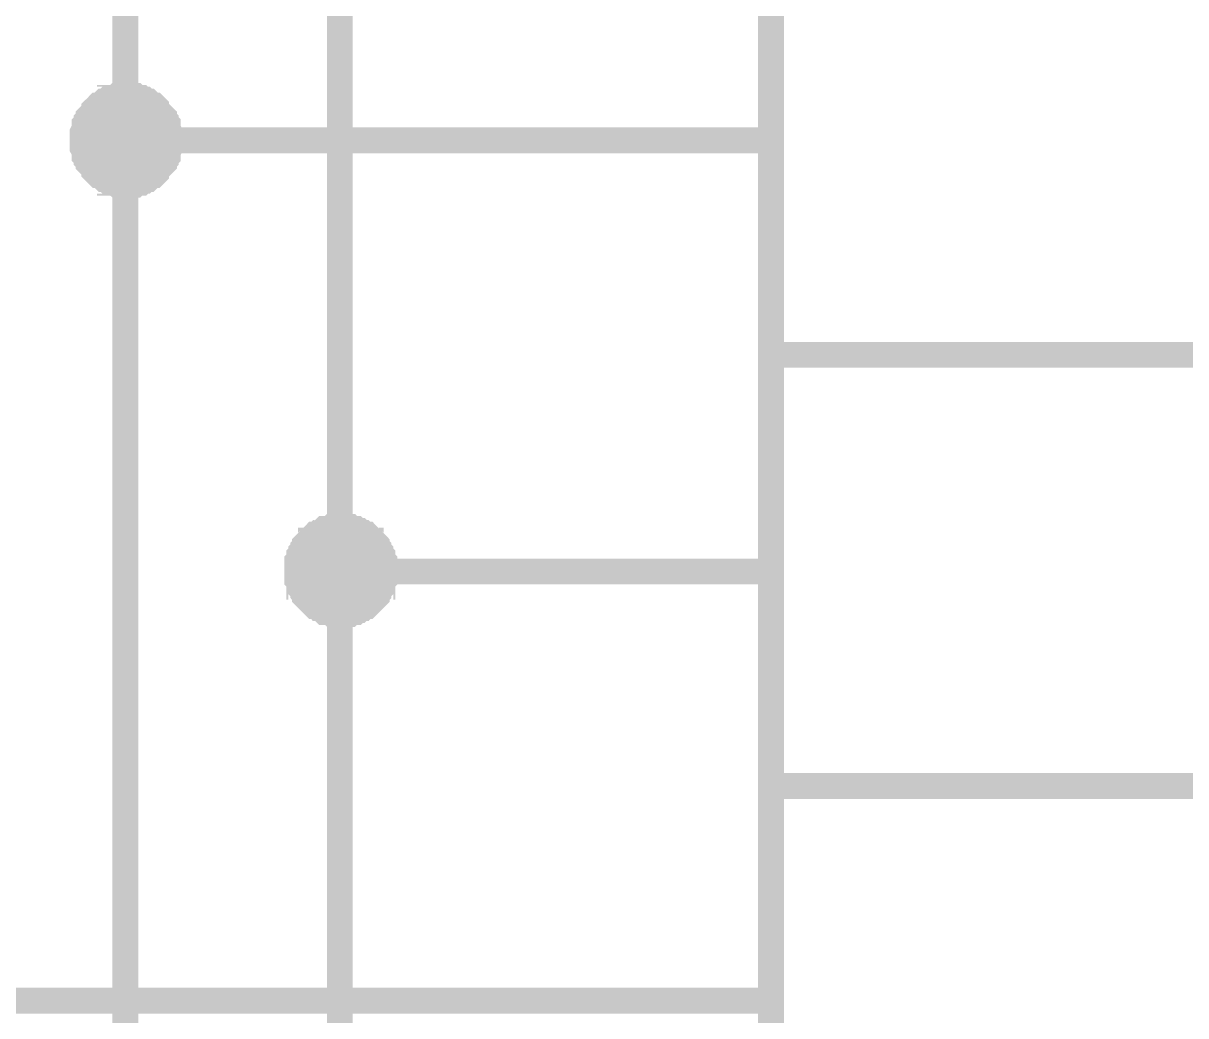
# Model space of a CAD drawing. Header units: millimetres. Extents: x 0 to 841, y 0 to 594.
# Drawn here: x 506.32 to 519.82, y 137.32 to 148.85 of the extents above; entities that cross this region are included whole.
import ezdxf

# ---------------------------------------------------------------- set-up
doc = ezdxf.new("R2010")
doc.units = ezdxf.units.MM
doc.layers.add('Sheet', color=255, linetype='Continuous')

msp = doc.modelspace()

# ---------------------------------------------------------------- linework, layer by layer
at = {"layer": 'Sheet', "const_width": 0.3}
msp.add_lwpolyline([(515.002, 239.999), (535.012, 239.999), (535.012, 114.991), (515.002, 114.991), (515.002, 239.999)], close=True, dxfattribs=at)
at = {"layer": 'Sheet'}
for points, const_width in [([(512.51, 162.492), (507.502, 162.492), (507.502, 147.489)], 0.3), ([(509.994, 157.484), (509.994, 142.481), (512.51, 142.481)], 0.3), ([(437.501, 154.991), (455.018, 154.991), (455.018, 137.495), (512.51, 137.495)], 0.3), ([(507.007, 147.489), (507.007, 147.512), (507.007, 147.534), (507.007, 147.557), (507.007, 147.579), (507.03, 147.624), (507.03, 147.647), (507.03, 147.669), (507.052, 147.691), (507.052, 147.714), (507.075, 147.736), (507.075, 147.759), (507.097, 147.781), (507.097, 147.781), (507.12, 147.804), (507.142, 147.826), (507.142, 147.849), (507.165, 147.871), (507.187, 147.894), (507.21, 147.894), (507.232, 147.916), (507.255, 147.939), (507.277, 147.939), (507.299, 147.961), (507.322, 147.961), (507.322, 147.983), (507.367, 147.983), (507.389, 147.983), (507.412, 148.006), (507.434, 148.006), (507.457, 148.006), (507.479, 148.006), (507.502, 148.006)], 0.3), ([(507.007, 147.489), (507.007, 147.512), (507.007, 147.534), (507.007, 147.557), (507.007, 147.579), (507.03, 147.624), (507.03, 147.647), (507.03, 147.669), (507.052, 147.691), (507.052, 147.714), (507.075, 147.736), (507.075, 147.759), (507.097, 147.781), (507.097, 147.781), (507.12, 147.804), (507.142, 147.826), (507.142, 147.849), (507.165, 147.871), (507.187, 147.894), (507.21, 147.894), (507.232, 147.916), (507.255, 147.939), (507.277, 147.939), (507.299, 147.961), (507.322, 147.961), (507.322, 147.983), (507.367, 147.983), (507.389, 147.983), (507.412, 148.006), (507.434, 148.006), (507.457, 148.006), (507.479, 148.006), (507.502, 148.006)], 0.3), ([(507.007, 147.489), (507.007, 147.512), (507.007, 147.534), (507.007, 147.557), (507.007, 147.579), (507.03, 147.624), (507.03, 147.647), (507.03, 147.669), (507.052, 147.691), (507.052, 147.714), (507.075, 147.736), (507.075, 147.759), (507.097, 147.781), (507.097, 147.781), (507.12, 147.804), (507.142, 147.826), (507.142, 147.849), (507.165, 147.871), (507.187, 147.894), (507.21, 147.894), (507.232, 147.916), (507.255, 147.939), (507.277, 147.939), (507.299, 147.961), (507.322, 147.961), (507.322, 147.983), (507.367, 147.983), (507.389, 147.983), (507.412, 148.006), (507.434, 148.006), (507.457, 148.006), (507.479, 148.006), (507.502, 148.006)], 0.3), ([(507.007, 147.489), (507.007, 147.512), (507.007, 147.534), (507.007, 147.557), (507.007, 147.579), (507.03, 147.624), (507.03, 147.647), (507.03, 147.669), (507.052, 147.691), (507.052, 147.714), (507.075, 147.736), (507.075, 147.759), (507.097, 147.781), (507.097, 147.781), (507.12, 147.804), (507.142, 147.826), (507.142, 147.849), (507.165, 147.871), (507.187, 147.894), (507.21, 147.894), (507.232, 147.916), (507.255, 147.939), (507.277, 147.939), (507.299, 147.961), (507.322, 147.961), (507.322, 147.983), (507.367, 147.983), (507.389, 147.983), (507.412, 148.006), (507.434, 148.006), (507.457, 148.006), (507.479, 148.006), (507.502, 148.006)], 0.3), ([(507.502, 148.006), (507.502, 148.006)], 0.3), ([(507.502, 148.006), (507.524, 148.006), (507.546, 148.006), (507.591, 148.006), (507.614, 148.006), (507.636, 147.983), (507.659, 147.983), (507.681, 147.983), (507.704, 147.961), (507.726, 147.961), (507.749, 147.939), (507.771, 147.939), (507.794, 147.916), (507.816, 147.894), (507.838, 147.894), (507.861, 147.871), (507.861, 147.849), (507.883, 147.826), (507.906, 147.804), (507.928, 147.781), (507.928, 147.781), (507.951, 147.759), (507.951, 147.736), (507.973, 147.714), (507.973, 147.691), (507.996, 147.669), (507.996, 147.647), (507.996, 147.624), (508.018, 147.579), (508.018, 147.557), (508.018, 147.534), (508.018, 147.512), (508.018, 147.489)], 0.3), ([(507.502, 148.006), (507.502, 148.006)], 0.3), ([(507.502, 148.006), (507.524, 148.006), (507.546, 148.006), (507.591, 148.006), (507.614, 148.006), (507.636, 147.983), (507.659, 147.983), (507.681, 147.983), (507.704, 147.961), (507.726, 147.961), (507.749, 147.939), (507.771, 147.939), (507.794, 147.916), (507.816, 147.894), (507.838, 147.894), (507.861, 147.871), (507.861, 147.849), (507.883, 147.826), (507.906, 147.804), (507.928, 147.781), (507.928, 147.781), (507.951, 147.759), (507.951, 147.736), (507.973, 147.714), (507.973, 147.691), (507.996, 147.669), (507.996, 147.647), (507.996, 147.624), (508.018, 147.579), (508.018, 147.557), (508.018, 147.534), (508.018, 147.512), (508.018, 147.489)], 0.3), ([(507.502, 148.006), (507.502, 148.006)], 0.3), ([(507.502, 148.006), (507.524, 148.006), (507.546, 148.006), (507.591, 148.006), (507.614, 148.006), (507.636, 147.983), (507.659, 147.983), (507.681, 147.983), (507.704, 147.961), (507.726, 147.961), (507.749, 147.939), (507.771, 147.939), (507.794, 147.916), (507.816, 147.894), (507.838, 147.894), (507.861, 147.871), (507.861, 147.849), (507.883, 147.826), (507.906, 147.804), (507.928, 147.781), (507.928, 147.781), (507.951, 147.759), (507.951, 147.736), (507.973, 147.714), (507.973, 147.691), (507.996, 147.669), (507.996, 147.647), (507.996, 147.624), (508.018, 147.579), (508.018, 147.557), (508.018, 147.534), (508.018, 147.512), (508.018, 147.489)], 0.3), ([(507.502, 148.006), (507.502, 148.006)], 0.3), ([(507.502, 148.006), (507.524, 148.006), (507.546, 148.006), (507.591, 148.006), (507.614, 148.006), (507.636, 147.983), (507.659, 147.983), (507.681, 147.983), (507.704, 147.961), (507.726, 147.961), (507.749, 147.939), (507.771, 147.939), (507.794, 147.916), (507.816, 147.894), (507.838, 147.894), (507.861, 147.871), (507.861, 147.849), (507.883, 147.826), (507.906, 147.804), (507.928, 147.781), (507.928, 147.781), (507.951, 147.759), (507.951, 147.736), (507.973, 147.714), (507.973, 147.691), (507.996, 147.669), (507.996, 147.647), (507.996, 147.624), (508.018, 147.579), (508.018, 147.557), (508.018, 147.534), (508.018, 147.512), (508.018, 147.489)], 0.3), ([(507.007, 147.489), (507.007, 147.512), (507.007, 147.534), (507.007, 147.557), (507.007, 147.579), (507.03, 147.624), (507.03, 147.647), (507.03, 147.669), (507.052, 147.691), (507.052, 147.714), (507.075, 147.736), (507.075, 147.759), (507.097, 147.781), (507.097, 147.781), (507.12, 147.804), (507.142, 147.826), (507.142, 147.849), (507.165, 147.871), (507.187, 147.894), (507.21, 147.894), (507.232, 147.916), (507.255, 147.939), (507.277, 147.939), (507.299, 147.961), (507.322, 147.961), (507.322, 147.983), (507.367, 147.983), (507.389, 147.983), (507.412, 148.006), (507.434, 148.006), (507.457, 148.006), (507.479, 148.006), (507.502, 148.006)], 0.0991), ([(507.007, 147.489), (507.007, 147.512), (507.007, 147.534), (507.007, 147.557), (507.007, 147.579), (507.03, 147.624), (507.03, 147.647), (507.03, 147.669), (507.052, 147.691), (507.052, 147.714), (507.075, 147.736), (507.075, 147.759), (507.097, 147.781), (507.097, 147.781), (507.12, 147.804), (507.142, 147.826), (507.142, 147.849), (507.165, 147.871), (507.187, 147.894), (507.21, 147.894), (507.232, 147.916), (507.255, 147.939), (507.277, 147.939), (507.299, 147.961), (507.322, 147.961), (507.322, 147.983), (507.367, 147.983), (507.389, 147.983), (507.412, 148.006), (507.434, 148.006), (507.457, 148.006), (507.479, 148.006), (507.502, 148.006)], 0.0991), ([(507.007, 147.489), (507.007, 147.512), (507.007, 147.534), (507.007, 147.557), (507.007, 147.579), (507.03, 147.624), (507.03, 147.647), (507.03, 147.669), (507.052, 147.691), (507.052, 147.714), (507.075, 147.736), (507.075, 147.759), (507.097, 147.781), (507.097, 147.781), (507.12, 147.804), (507.142, 147.826), (507.142, 147.849), (507.165, 147.871), (507.187, 147.894), (507.21, 147.894), (507.232, 147.916), (507.255, 147.939), (507.277, 147.939), (507.299, 147.961), (507.322, 147.961), (507.322, 147.983), (507.367, 147.983), (507.389, 147.983), (507.412, 148.006), (507.434, 148.006), (507.457, 148.006), (507.479, 148.006), (507.502, 148.006)], 0.0991), ([(507.007, 147.489), (507.007, 147.512), (507.007, 147.534), (507.007, 147.557), (507.007, 147.579), (507.03, 147.624), (507.03, 147.647), (507.03, 147.669), (507.052, 147.691), (507.052, 147.714), (507.075, 147.736), (507.075, 147.759), (507.097, 147.781), (507.097, 147.781), (507.12, 147.804), (507.142, 147.826), (507.142, 147.849), (507.165, 147.871), (507.187, 147.894), (507.21, 147.894), (507.232, 147.916), (507.255, 147.939), (507.277, 147.939), (507.299, 147.961), (507.322, 147.961), (507.322, 147.983), (507.367, 147.983), (507.389, 147.983), (507.412, 148.006), (507.434, 148.006), (507.457, 148.006), (507.479, 148.006), (507.502, 148.006)], 0.0991), ([(507.502, 148.006), (507.502, 148.006)], 0.0991), ([(507.502, 148.006), (507.524, 148.006), (507.546, 148.006), (507.591, 148.006), (507.614, 148.006), (507.636, 147.983), (507.659, 147.983), (507.681, 147.983), (507.704, 147.961), (507.726, 147.961), (507.749, 147.939), (507.771, 147.939), (507.794, 147.916), (507.816, 147.894), (507.838, 147.894), (507.861, 147.871), (507.861, 147.849), (507.883, 147.826), (507.906, 147.804), (507.928, 147.781), (507.928, 147.781), (507.951, 147.759), (507.951, 147.736), (507.973, 147.714), (507.973, 147.691), (507.996, 147.669), (507.996, 147.647), (507.996, 147.624), (508.018, 147.579), (508.018, 147.557), (508.018, 147.534), (508.018, 147.512), (508.018, 147.489)], 0.0991), ([(507.502, 148.006), (507.502, 148.006)], 0.0991), ([(507.502, 148.006), (507.524, 148.006), (507.546, 148.006), (507.591, 148.006), (507.614, 148.006), (507.636, 147.983), (507.659, 147.983), (507.681, 147.983), (507.704, 147.961), (507.726, 147.961), (507.749, 147.939), (507.771, 147.939), (507.794, 147.916), (507.816, 147.894), (507.838, 147.894), (507.861, 147.871), (507.861, 147.849), (507.883, 147.826), (507.906, 147.804), (507.928, 147.781), (507.928, 147.781), (507.951, 147.759), (507.951, 147.736), (507.973, 147.714), (507.973, 147.691), (507.996, 147.669), (507.996, 147.647), (507.996, 147.624), (508.018, 147.579), (508.018, 147.557), (508.018, 147.534), (508.018, 147.512), (508.018, 147.489)], 0.0991), ([(507.502, 148.006), (507.502, 148.006)], 0.0991), ([(507.502, 148.006), (507.524, 148.006), (507.546, 148.006), (507.591, 148.006), (507.614, 148.006), (507.636, 147.983), (507.659, 147.983), (507.681, 147.983), (507.704, 147.961), (507.726, 147.961), (507.749, 147.939), (507.771, 147.939), (507.794, 147.916), (507.816, 147.894), (507.838, 147.894), (507.861, 147.871), (507.861, 147.849), (507.883, 147.826), (507.906, 147.804), (507.928, 147.781), (507.928, 147.781), (507.951, 147.759), (507.951, 147.736), (507.973, 147.714), (507.973, 147.691), (507.996, 147.669), (507.996, 147.647), (507.996, 147.624), (508.018, 147.579), (508.018, 147.557), (508.018, 147.534), (508.018, 147.512), (508.018, 147.489)], 0.0991), ([(507.502, 148.006), (507.502, 148.006)], 0.0991), ([(507.502, 148.006), (507.524, 148.006), (507.546, 148.006), (507.591, 148.006), (507.614, 148.006), (507.636, 147.983), (507.659, 147.983), (507.681, 147.983), (507.704, 147.961), (507.726, 147.961), (507.749, 147.939), (507.771, 147.939), (507.794, 147.916), (507.816, 147.894), (507.838, 147.894), (507.861, 147.871), (507.861, 147.849), (507.883, 147.826), (507.906, 147.804), (507.928, 147.781), (507.928, 147.781), (507.951, 147.759), (507.951, 147.736), (507.973, 147.714), (507.973, 147.691), (507.996, 147.669), (507.996, 147.647), (507.996, 147.624), (508.018, 147.579), (508.018, 147.557), (508.018, 147.534), (508.018, 147.512), (508.018, 147.489)], 0.0991), ([(507.502, 146.973), (507.479, 146.973), (507.457, 146.973), (507.434, 146.973), (507.412, 146.973), (507.389, 146.995), (507.367, 146.995), (507.322, 146.995), (507.322, 147.018), (507.299, 147.018), (507.277, 147.04), (507.255, 147.04), (507.232, 147.063), (507.21, 147.085), (507.187, 147.085), (507.165, 147.108), (507.142, 147.13), (507.142, 147.152), (507.12, 147.175), (507.097, 147.197), (507.097, 147.197), (507.075, 147.22), (507.075, 147.242), (507.052, 147.265), (507.052, 147.287), (507.03, 147.31), (507.03, 147.332), (507.03, 147.355), (507.007, 147.4), (507.007, 147.422), (507.007, 147.444), (507.007, 147.467), (507.007, 147.489)], 0.3), ([(507.007, 147.489), (507.007, 147.489)], 0.3), ([(507.502, 146.973), (507.479, 146.973), (507.457, 146.973), (507.434, 146.973), (507.412, 146.973), (507.389, 146.995), (507.367, 146.995), (507.322, 146.995), (507.322, 147.018), (507.299, 147.018), (507.277, 147.04), (507.255, 147.04), (507.232, 147.063), (507.21, 147.085), (507.187, 147.085), (507.165, 147.108), (507.142, 147.13), (507.142, 147.152), (507.12, 147.175), (507.097, 147.197), (507.097, 147.197), (507.075, 147.22), (507.075, 147.242), (507.052, 147.265), (507.052, 147.287), (507.03, 147.31), (507.03, 147.332), (507.03, 147.355), (507.007, 147.4), (507.007, 147.422), (507.007, 147.444), (507.007, 147.467), (507.007, 147.489)], 0.3), ([(507.007, 147.489), (507.007, 147.489)], 0.3), ([(507.502, 146.973), (507.479, 146.973), (507.457, 146.973), (507.434, 146.973), (507.412, 146.973), (507.389, 146.995), (507.367, 146.995), (507.322, 146.995), (507.322, 147.018), (507.299, 147.018), (507.277, 147.04), (507.255, 147.04), (507.232, 147.063), (507.21, 147.085), (507.187, 147.085), (507.165, 147.108), (507.142, 147.13), (507.142, 147.152), (507.12, 147.175), (507.097, 147.197), (507.097, 147.197), (507.075, 147.22), (507.075, 147.242), (507.052, 147.265), (507.052, 147.287), (507.03, 147.31), (507.03, 147.332), (507.03, 147.355), (507.007, 147.4), (507.007, 147.422), (507.007, 147.444), (507.007, 147.467), (507.007, 147.489)], 0.3), ([(507.007, 147.489), (507.007, 147.489)], 0.3), ([(507.502, 146.973), (507.479, 146.973), (507.457, 146.973), (507.434, 146.973), (507.412, 146.973), (507.389, 146.995), (507.367, 146.995), (507.322, 146.995), (507.322, 147.018), (507.299, 147.018), (507.277, 147.04), (507.255, 147.04), (507.232, 147.063), (507.21, 147.085), (507.187, 147.085), (507.165, 147.108), (507.142, 147.13), (507.142, 147.152), (507.12, 147.175), (507.097, 147.197), (507.097, 147.197), (507.075, 147.22), (507.075, 147.242), (507.052, 147.265), (507.052, 147.287), (507.03, 147.31), (507.03, 147.332), (507.03, 147.355), (507.007, 147.4), (507.007, 147.422), (507.007, 147.444), (507.007, 147.467), (507.007, 147.489)], 0.3), ([(507.007, 147.489), (507.007, 147.489)], 0.3), ([(512.51, 147.489), (507.502, 147.489), (507.502, 132.487)], 0.3), ([(508.018, 147.489), (508.018, 147.467), (508.018, 147.444), (508.018, 147.422), (508.018, 147.4), (507.996, 147.355), (507.996, 147.332), (507.996, 147.31), (507.973, 147.287), (507.973, 147.265), (507.951, 147.242), (507.951, 147.22), (507.928, 147.197), (507.928, 147.197), (507.906, 147.175), (507.883, 147.152), (507.861, 147.13), (507.861, 147.108), (507.838, 147.085), (507.816, 147.085), (507.794, 147.063), (507.771, 147.04), (507.749, 147.04), (507.726, 147.018), (507.704, 147.018), (507.681, 146.995), (507.659, 146.995), (507.636, 146.995), (507.614, 146.973), (507.591, 146.973), (507.546, 146.973), (507.524, 146.973), (507.502, 146.973)], 0.3), ([(508.018, 147.489), (508.018, 147.467), (508.018, 147.444), (508.018, 147.422), (508.018, 147.4), (507.996, 147.355), (507.996, 147.332), (507.996, 147.31), (507.973, 147.287), (507.973, 147.265), (507.951, 147.242), (507.951, 147.22), (507.928, 147.197), (507.928, 147.197), (507.906, 147.175), (507.883, 147.152), (507.861, 147.13), (507.861, 147.108), (507.838, 147.085), (507.816, 147.085), (507.794, 147.063), (507.771, 147.04), (507.749, 147.04), (507.726, 147.018), (507.704, 147.018), (507.681, 146.995), (507.659, 146.995), (507.636, 146.995), (507.614, 146.973), (507.591, 146.973), (507.546, 146.973), (507.524, 146.973), (507.502, 146.973)], 0.3), ([(508.018, 147.489), (508.018, 147.467), (508.018, 147.444), (508.018, 147.422), (508.018, 147.4), (507.996, 147.355), (507.996, 147.332), (507.996, 147.31), (507.973, 147.287), (507.973, 147.265), (507.951, 147.242), (507.951, 147.22), (507.928, 147.197), (507.928, 147.197), (507.906, 147.175), (507.883, 147.152), (507.861, 147.13), (507.861, 147.108), (507.838, 147.085), (507.816, 147.085), (507.794, 147.063), (507.771, 147.04), (507.749, 147.04), (507.726, 147.018), (507.704, 147.018), (507.681, 146.995), (507.659, 146.995), (507.636, 146.995), (507.614, 146.973), (507.591, 146.973), (507.546, 146.973), (507.524, 146.973), (507.502, 146.973)], 0.3), ([(508.018, 147.489), (508.018, 147.467), (508.018, 147.444), (508.018, 147.422), (508.018, 147.4), (507.996, 147.355), (507.996, 147.332), (507.996, 147.31), (507.973, 147.287), (507.973, 147.265), (507.951, 147.242), (507.951, 147.22), (507.928, 147.197), (507.928, 147.197), (507.906, 147.175), (507.883, 147.152), (507.861, 147.13), (507.861, 147.108), (507.838, 147.085), (507.816, 147.085), (507.794, 147.063), (507.771, 147.04), (507.749, 147.04), (507.726, 147.018), (507.704, 147.018), (507.681, 146.995), (507.659, 146.995), (507.636, 146.995), (507.614, 146.973), (507.591, 146.973), (507.546, 146.973), (507.524, 146.973), (507.502, 146.973)], 0.3), ([(508.018, 147.489), (508.018, 147.489), (508.018, 147.489), (508.018, 147.489), (508.018, 147.489), (508.018, 147.489), (508.018, 147.489), (508.018, 147.489), (508.018, 147.489), (508.018, 147.489), (508.018, 147.489), (508.018, 147.489), (508.018, 147.489), (508.018, 147.489), (508.018, 147.489), (508.018, 147.489), (508.018, 147.489), (508.018, 147.489), (508.018, 147.489), (508.018, 147.489), (508.018, 147.489), (508.018, 147.489), (508.018, 147.489), (508.018, 147.489), (508.018, 147.489), (508.018, 147.489), (508.018, 147.489), (508.018, 147.489), (508.018, 147.489), (508.018, 147.489), (508.018, 147.489), (508.018, 147.489), (508.018, 147.489)], 0.3), ([(508.018, 147.489), (508.018, 147.489)], 0.3), ([(508.018, 147.489), (508.018, 147.489), (508.018, 147.489), (508.018, 147.489), (508.018, 147.489), (508.018, 147.489), (508.018, 147.489), (508.018, 147.489), (508.018, 147.489), (508.018, 147.489), (508.018, 147.489), (508.018, 147.489), (508.018, 147.489), (508.018, 147.489), (508.018, 147.489), (508.018, 147.489), (508.018, 147.489), (508.018, 147.489), (508.018, 147.489), (508.018, 147.489), (508.018, 147.489), (508.018, 147.489), (508.018, 147.489), (508.018, 147.489), (508.018, 147.489), (508.018, 147.489), (508.018, 147.489), (508.018, 147.489), (508.018, 147.489), (508.018, 147.489), (508.018, 147.489), (508.018, 147.489), (508.018, 147.489)], 0.3), ([(508.018, 147.489), (508.018, 147.489)], 0.3), ([(508.018, 147.489), (508.018, 147.489), (508.018, 147.489), (508.018, 147.489), (508.018, 147.489), (508.018, 147.489), (508.018, 147.489), (508.018, 147.489), (508.018, 147.489), (508.018, 147.489), (508.018, 147.489), (508.018, 147.489), (508.018, 147.489), (508.018, 147.489), (508.018, 147.489), (508.018, 147.489), (508.018, 147.489), (508.018, 147.489), (508.018, 147.489), (508.018, 147.489), (508.018, 147.489), (508.018, 147.489), (508.018, 147.489), (508.018, 147.489), (508.018, 147.489), (508.018, 147.489), (508.018, 147.489), (508.018, 147.489), (508.018, 147.489), (508.018, 147.489), (508.018, 147.489), (508.018, 147.489), (508.018, 147.489)], 0.3), ([(508.018, 147.489), (508.018, 147.489)], 0.3), ([(508.018, 147.489), (508.018, 147.489), (508.018, 147.489), (508.018, 147.489), (508.018, 147.489), (508.018, 147.489), (508.018, 147.489), (508.018, 147.489), (508.018, 147.489), (508.018, 147.489), (508.018, 147.489), (508.018, 147.489), (508.018, 147.489), (508.018, 147.489), (508.018, 147.489), (508.018, 147.489), (508.018, 147.489), (508.018, 147.489), (508.018, 147.489), (508.018, 147.489), (508.018, 147.489), (508.018, 147.489), (508.018, 147.489), (508.018, 147.489), (508.018, 147.489), (508.018, 147.489), (508.018, 147.489), (508.018, 147.489), (508.018, 147.489), (508.018, 147.489), (508.018, 147.489), (508.018, 147.489), (508.018, 147.489)], 0.3), ([(508.018, 147.489), (508.018, 147.489)], 0.3), ([(515.002, 147.489), (512.51, 147.489)], 0.3), ([(507.502, 146.973), (507.479, 146.973), (507.457, 146.973), (507.434, 146.973), (507.412, 146.973), (507.389, 146.995), (507.367, 146.995), (507.322, 146.995), (507.322, 147.018), (507.299, 147.018), (507.277, 147.04), (507.255, 147.04), (507.232, 147.063), (507.21, 147.085), (507.187, 147.085), (507.165, 147.108), (507.142, 147.13), (507.142, 147.152), (507.12, 147.175), (507.097, 147.197), (507.097, 147.197), (507.075, 147.22), (507.075, 147.242), (507.052, 147.265), (507.052, 147.287), (507.03, 147.31), (507.03, 147.332), (507.03, 147.355), (507.007, 147.4), (507.007, 147.422), (507.007, 147.444), (507.007, 147.467), (507.007, 147.489)], 0.0991), ([(507.007, 147.489), (507.007, 147.489)], 0.0991), ([(507.502, 146.973), (507.479, 146.973), (507.457, 146.973), (507.434, 146.973), (507.412, 146.973), (507.389, 146.995), (507.367, 146.995), (507.322, 146.995), (507.322, 147.018), (507.299, 147.018), (507.277, 147.04), (507.255, 147.04), (507.232, 147.063), (507.21, 147.085), (507.187, 147.085), (507.165, 147.108), (507.142, 147.13), (507.142, 147.152), (507.12, 147.175), (507.097, 147.197), (507.097, 147.197), (507.075, 147.22), (507.075, 147.242), (507.052, 147.265), (507.052, 147.287), (507.03, 147.31), (507.03, 147.332), (507.03, 147.355), (507.007, 147.4), (507.007, 147.422), (507.007, 147.444), (507.007, 147.467), (507.007, 147.489)], 0.0991), ([(507.007, 147.489), (507.007, 147.489)], 0.0991), ([(507.502, 146.973), (507.479, 146.973), (507.457, 146.973), (507.434, 146.973), (507.412, 146.973), (507.389, 146.995), (507.367, 146.995), (507.322, 146.995), (507.322, 147.018), (507.299, 147.018), (507.277, 147.04), (507.255, 147.04), (507.232, 147.063), (507.21, 147.085), (507.187, 147.085), (507.165, 147.108), (507.142, 147.13), (507.142, 147.152), (507.12, 147.175), (507.097, 147.197), (507.097, 147.197), (507.075, 147.22), (507.075, 147.242), (507.052, 147.265), (507.052, 147.287), (507.03, 147.31), (507.03, 147.332), (507.03, 147.355), (507.007, 147.4), (507.007, 147.422), (507.007, 147.444), (507.007, 147.467), (507.007, 147.489)], 0.0991), ([(507.007, 147.489), (507.007, 147.489)], 0.0991), ([(507.502, 146.973), (507.479, 146.973), (507.457, 146.973), (507.434, 146.973), (507.412, 146.973), (507.389, 146.995), (507.367, 146.995), (507.322, 146.995), (507.322, 147.018), (507.299, 147.018), (507.277, 147.04), (507.255, 147.04), (507.232, 147.063), (507.21, 147.085), (507.187, 147.085), (507.165, 147.108), (507.142, 147.13), (507.142, 147.152), (507.12, 147.175), (507.097, 147.197), (507.097, 147.197), (507.075, 147.22), (507.075, 147.242), (507.052, 147.265), (507.052, 147.287), (507.03, 147.31), (507.03, 147.332), (507.03, 147.355), (507.007, 147.4), (507.007, 147.422), (507.007, 147.444), (507.007, 147.467), (507.007, 147.489)], 0.0991), ([(507.007, 147.489), (507.007, 147.489)], 0.0991), ([(508.018, 147.489), (508.018, 147.467), (508.018, 147.444), (508.018, 147.422), (508.018, 147.4), (507.996, 147.355), (507.996, 147.332), (507.996, 147.31), (507.973, 147.287), (507.973, 147.265), (507.951, 147.242), (507.951, 147.22), (507.928, 147.197), (507.928, 147.197), (507.906, 147.175), (507.883, 147.152), (507.861, 147.13), (507.861, 147.108), (507.838, 147.085), (507.816, 147.085), (507.794, 147.063), (507.771, 147.04), (507.749, 147.04), (507.726, 147.018), (507.704, 147.018), (507.681, 146.995), (507.659, 146.995), (507.636, 146.995), (507.614, 146.973), (507.591, 146.973), (507.546, 146.973), (507.524, 146.973), (507.502, 146.973)], 0.0991), ([(508.018, 147.489), (508.018, 147.467), (508.018, 147.444), (508.018, 147.422), (508.018, 147.4), (507.996, 147.355), (507.996, 147.332), (507.996, 147.31), (507.973, 147.287), (507.973, 147.265), (507.951, 147.242), (507.951, 147.22), (507.928, 147.197), (507.928, 147.197), (507.906, 147.175), (507.883, 147.152), (507.861, 147.13), (507.861, 147.108), (507.838, 147.085), (507.816, 147.085), (507.794, 147.063), (507.771, 147.04), (507.749, 147.04), (507.726, 147.018), (507.704, 147.018), (507.681, 146.995), (507.659, 146.995), (507.636, 146.995), (507.614, 146.973), (507.591, 146.973), (507.546, 146.973), (507.524, 146.973), (507.502, 146.973)], 0.0991), ([(508.018, 147.489), (508.018, 147.467), (508.018, 147.444), (508.018, 147.422), (508.018, 147.4), (507.996, 147.355), (507.996, 147.332), (507.996, 147.31), (507.973, 147.287), (507.973, 147.265), (507.951, 147.242), (507.951, 147.22), (507.928, 147.197), (507.928, 147.197), (507.906, 147.175), (507.883, 147.152), (507.861, 147.13), (507.861, 147.108), (507.838, 147.085), (507.816, 147.085), (507.794, 147.063), (507.771, 147.04), (507.749, 147.04), (507.726, 147.018), (507.704, 147.018), (507.681, 146.995), (507.659, 146.995), (507.636, 146.995), (507.614, 146.973), (507.591, 146.973), (507.546, 146.973), (507.524, 146.973), (507.502, 146.973)], 0.0991), ([(508.018, 147.489), (508.018, 147.467), (508.018, 147.444), (508.018, 147.422), (508.018, 147.4), (507.996, 147.355), (507.996, 147.332), (507.996, 147.31), (507.973, 147.287), (507.973, 147.265), (507.951, 147.242), (507.951, 147.22), (507.928, 147.197), (507.928, 147.197), (507.906, 147.175), (507.883, 147.152), (507.861, 147.13), (507.861, 147.108), (507.838, 147.085), (507.816, 147.085), (507.794, 147.063), (507.771, 147.04), (507.749, 147.04), (507.726, 147.018), (507.704, 147.018), (507.681, 146.995), (507.659, 146.995), (507.636, 146.995), (507.614, 146.973), (507.591, 146.973), (507.546, 146.973), (507.524, 146.973), (507.502, 146.973)], 0.0991), ([(508.018, 147.489), (508.018, 147.489), (508.018, 147.489), (508.018, 147.489), (508.018, 147.489), (508.018, 147.489), (508.018, 147.489), (508.018, 147.489), (508.018, 147.489), (508.018, 147.489), (508.018, 147.489), (508.018, 147.489), (508.018, 147.489), (508.018, 147.489), (508.018, 147.489), (508.018, 147.489), (508.018, 147.489), (508.018, 147.489), (508.018, 147.489), (508.018, 147.489), (508.018, 147.489), (508.018, 147.489), (508.018, 147.489), (508.018, 147.489), (508.018, 147.489), (508.018, 147.489), (508.018, 147.489), (508.018, 147.489), (508.018, 147.489), (508.018, 147.489), (508.018, 147.489), (508.018, 147.489), (508.018, 147.489)], 0.0991), ([(508.018, 147.489), (508.018, 147.489)], 0.0991), ([(508.018, 147.489), (508.018, 147.489), (508.018, 147.489), (508.018, 147.489), (508.018, 147.489), (508.018, 147.489), (508.018, 147.489), (508.018, 147.489), (508.018, 147.489), (508.018, 147.489), (508.018, 147.489), (508.018, 147.489), (508.018, 147.489), (508.018, 147.489), (508.018, 147.489), (508.018, 147.489), (508.018, 147.489), (508.018, 147.489), (508.018, 147.489), (508.018, 147.489), (508.018, 147.489), (508.018, 147.489), (508.018, 147.489), (508.018, 147.489), (508.018, 147.489), (508.018, 147.489), (508.018, 147.489), (508.018, 147.489), (508.018, 147.489), (508.018, 147.489), (508.018, 147.489), (508.018, 147.489), (508.018, 147.489)], 0.0991), ([(508.018, 147.489), (508.018, 147.489)], 0.0991), ([(508.018, 147.489), (508.018, 147.489), (508.018, 147.489), (508.018, 147.489), (508.018, 147.489), (508.018, 147.489), (508.018, 147.489), (508.018, 147.489), (508.018, 147.489), (508.018, 147.489), (508.018, 147.489), (508.018, 147.489), (508.018, 147.489), (508.018, 147.489), (508.018, 147.489), (508.018, 147.489), (508.018, 147.489), (508.018, 147.489), (508.018, 147.489), (508.018, 147.489), (508.018, 147.489), (508.018, 147.489), (508.018, 147.489), (508.018, 147.489), (508.018, 147.489), (508.018, 147.489), (508.018, 147.489), (508.018, 147.489), (508.018, 147.489), (508.018, 147.489), (508.018, 147.489), (508.018, 147.489), (508.018, 147.489)], 0.0991), ([(508.018, 147.489), (508.018, 147.489)], 0.0991), ([(508.018, 147.489), (508.018, 147.489), (508.018, 147.489), (508.018, 147.489), (508.018, 147.489), (508.018, 147.489), (508.018, 147.489), (508.018, 147.489), (508.018, 147.489), (508.018, 147.489), (508.018, 147.489), (508.018, 147.489), (508.018, 147.489), (508.018, 147.489), (508.018, 147.489), (508.018, 147.489), (508.018, 147.489), (508.018, 147.489), (508.018, 147.489), (508.018, 147.489), (508.018, 147.489), (508.018, 147.489), (508.018, 147.489), (508.018, 147.489), (508.018, 147.489), (508.018, 147.489), (508.018, 147.489), (508.018, 147.489), (508.018, 147.489), (508.018, 147.489), (508.018, 147.489), (508.018, 147.489), (508.018, 147.489)], 0.0991), ([(508.018, 147.489), (508.018, 147.489)], 0.0991), ([(515.002, 144.996), (535.012, 144.996)], 0.3), ([(509.5, 142.481), (509.5, 142.503), (509.5, 142.526), (509.5, 142.571), (509.5, 142.593), (509.523, 142.616), (509.523, 142.638), (509.523, 142.661), (509.545, 142.683), (509.545, 142.706), (509.568, 142.728), (509.568, 142.75), (509.59, 142.773), (509.59, 142.795), (509.613, 142.818), (509.635, 142.84), (509.657, 142.84), (509.657, 142.863), (509.68, 142.885), (509.702, 142.908), (509.725, 142.908), (509.747, 142.93), (509.77, 142.93), (509.792, 142.953), (509.792, 142.953), (509.815, 142.975), (509.86, 142.975), (509.882, 142.975), (509.905, 142.998), (509.927, 142.998), (509.949, 142.998), (509.972, 142.998), (509.994, 142.998)], 0.3), ([(509.5, 142.481), (509.5, 142.503), (509.5, 142.526), (509.5, 142.571), (509.5, 142.593), (509.523, 142.616), (509.523, 142.638), (509.523, 142.661), (509.545, 142.683), (509.545, 142.706), (509.568, 142.728), (509.568, 142.75), (509.59, 142.773), (509.59, 142.795), (509.613, 142.818), (509.635, 142.84), (509.657, 142.84), (509.657, 142.863), (509.68, 142.885), (509.702, 142.908), (509.725, 142.908), (509.747, 142.93), (509.77, 142.93), (509.792, 142.953), (509.792, 142.953), (509.815, 142.975), (509.86, 142.975), (509.882, 142.975), (509.905, 142.998), (509.927, 142.998), (509.949, 142.998), (509.972, 142.998), (509.994, 142.998)], 0.3), ([(509.5, 142.481), (509.5, 142.503), (509.5, 142.526), (509.5, 142.571), (509.5, 142.593), (509.523, 142.616), (509.523, 142.638), (509.523, 142.661), (509.545, 142.683), (509.545, 142.706), (509.568, 142.728), (509.568, 142.75), (509.59, 142.773), (509.59, 142.795), (509.613, 142.818), (509.635, 142.84), (509.657, 142.84), (509.657, 142.863), (509.68, 142.885), (509.702, 142.908), (509.725, 142.908), (509.747, 142.93), (509.77, 142.93), (509.792, 142.953), (509.792, 142.953), (509.815, 142.975), (509.86, 142.975), (509.882, 142.975), (509.905, 142.998), (509.927, 142.998), (509.949, 142.998), (509.972, 142.998), (509.994, 142.998)], 0.3), ([(509.5, 142.481), (509.5, 142.503), (509.5, 142.526), (509.5, 142.571), (509.5, 142.593), (509.523, 142.616), (509.523, 142.638), (509.523, 142.661), (509.545, 142.683), (509.545, 142.706), (509.568, 142.728), (509.568, 142.75), (509.59, 142.773), (509.59, 142.795), (509.613, 142.818), (509.635, 142.84), (509.657, 142.84), (509.657, 142.863), (509.68, 142.885), (509.702, 142.908), (509.725, 142.908), (509.747, 142.93), (509.77, 142.93), (509.792, 142.953), (509.792, 142.953), (509.815, 142.975), (509.86, 142.975), (509.882, 142.975), (509.905, 142.998), (509.927, 142.998), (509.949, 142.998), (509.972, 142.998), (509.994, 142.998)], 0.3), ([(509.994, 142.998), (509.994, 142.998)], 0.3), ([(509.994, 142.998), (510.017, 142.998), (510.039, 142.998), (510.084, 142.998), (510.107, 142.998), (510.129, 142.975), (510.152, 142.975), (510.174, 142.975), (510.196, 142.953), (510.219, 142.953), (510.241, 142.93), (510.264, 142.93), (510.286, 142.908), (510.309, 142.908), (510.331, 142.885), (510.354, 142.863), (510.354, 142.84), (510.376, 142.84), (510.399, 142.818), (510.421, 142.795), (510.421, 142.773), (510.444, 142.75), (510.444, 142.728), (510.466, 142.706), (510.466, 142.683), (510.488, 142.661), (510.488, 142.638), (510.488, 142.616), (510.511, 142.593), (510.511, 142.571), (510.511, 142.526), (510.511, 142.503), (510.511, 142.481)], 0.3), ([(509.994, 142.998), (509.994, 142.998)], 0.3), ([(509.994, 142.998), (510.017, 142.998), (510.039, 142.998), (510.084, 142.998), (510.107, 142.998), (510.129, 142.975), (510.152, 142.975), (510.174, 142.975), (510.196, 142.953), (510.219, 142.953), (510.241, 142.93), (510.264, 142.93), (510.286, 142.908), (510.309, 142.908), (510.331, 142.885), (510.354, 142.863), (510.354, 142.84), (510.376, 142.84), (510.399, 142.818), (510.421, 142.795), (510.421, 142.773), (510.444, 142.75), (510.444, 142.728), (510.466, 142.706), (510.466, 142.683), (510.488, 142.661), (510.488, 142.638), (510.488, 142.616), (510.511, 142.593), (510.511, 142.571), (510.511, 142.526), (510.511, 142.503), (510.511, 142.481)], 0.3), ([(509.994, 142.998), (509.994, 142.998)], 0.3), ([(509.994, 142.998), (510.017, 142.998), (510.039, 142.998), (510.084, 142.998), (510.107, 142.998), (510.129, 142.975), (510.152, 142.975), (510.174, 142.975), (510.196, 142.953), (510.219, 142.953), (510.241, 142.93), (510.264, 142.93), (510.286, 142.908), (510.309, 142.908), (510.331, 142.885), (510.354, 142.863), (510.354, 142.84), (510.376, 142.84), (510.399, 142.818), (510.421, 142.795), (510.421, 142.773), (510.444, 142.75), (510.444, 142.728), (510.466, 142.706), (510.466, 142.683), (510.488, 142.661), (510.488, 142.638), (510.488, 142.616), (510.511, 142.593), (510.511, 142.571), (510.511, 142.526), (510.511, 142.503), (510.511, 142.481)], 0.3), ([(509.994, 142.998), (509.994, 142.998)], 0.3), ([(509.994, 142.998), (510.017, 142.998), (510.039, 142.998), (510.084, 142.998), (510.107, 142.998), (510.129, 142.975), (510.152, 142.975), (510.174, 142.975), (510.196, 142.953), (510.219, 142.953), (510.241, 142.93), (510.264, 142.93), (510.286, 142.908), (510.309, 142.908), (510.331, 142.885), (510.354, 142.863), (510.354, 142.84), (510.376, 142.84), (510.399, 142.818), (510.421, 142.795), (510.421, 142.773), (510.444, 142.75), (510.444, 142.728), (510.466, 142.706), (510.466, 142.683), (510.488, 142.661), (510.488, 142.638), (510.488, 142.616), (510.511, 142.593), (510.511, 142.571), (510.511, 142.526), (510.511, 142.503), (510.511, 142.481)], 0.3), ([(509.5, 142.481), (509.5, 142.503), (509.5, 142.526), (509.5, 142.571), (509.5, 142.593), (509.523, 142.616), (509.523, 142.638), (509.523, 142.661), (509.545, 142.683), (509.545, 142.706), (509.568, 142.728), (509.568, 142.75), (509.59, 142.773), (509.59, 142.795), (509.613, 142.818), (509.635, 142.84), (509.657, 142.84), (509.657, 142.863), (509.68, 142.885), (509.702, 142.908), (509.725, 142.908), (509.747, 142.93), (509.77, 142.93), (509.792, 142.953), (509.792, 142.953), (509.815, 142.975), (509.86, 142.975), (509.882, 142.975), (509.905, 142.998), (509.927, 142.998), (509.949, 142.998), (509.972, 142.998), (509.994, 142.998)], 0.0991), ([(509.5, 142.481), (509.5, 142.503), (509.5, 142.526), (509.5, 142.571), (509.5, 142.593), (509.523, 142.616), (509.523, 142.638), (509.523, 142.661), (509.545, 142.683), (509.545, 142.706), (509.568, 142.728), (509.568, 142.75), (509.59, 142.773), (509.59, 142.795), (509.613, 142.818), (509.635, 142.84), (509.657, 142.84), (509.657, 142.863), (509.68, 142.885), (509.702, 142.908), (509.725, 142.908), (509.747, 142.93), (509.77, 142.93), (509.792, 142.953), (509.792, 142.953), (509.815, 142.975), (509.86, 142.975), (509.882, 142.975), (509.905, 142.998), (509.927, 142.998), (509.949, 142.998), (509.972, 142.998), (509.994, 142.998)], 0.0991), ([(509.5, 142.481), (509.5, 142.503), (509.5, 142.526), (509.5, 142.571), (509.5, 142.593), (509.523, 142.616), (509.523, 142.638), (509.523, 142.661), (509.545, 142.683), (509.545, 142.706), (509.568, 142.728), (509.568, 142.75), (509.59, 142.773), (509.59, 142.795), (509.613, 142.818), (509.635, 142.84), (509.657, 142.84), (509.657, 142.863), (509.68, 142.885), (509.702, 142.908), (509.725, 142.908), (509.747, 142.93), (509.77, 142.93), (509.792, 142.953), (509.792, 142.953), (509.815, 142.975), (509.86, 142.975), (509.882, 142.975), (509.905, 142.998), (509.927, 142.998), (509.949, 142.998), (509.972, 142.998), (509.994, 142.998)], 0.0991), ([(509.5, 142.481), (509.5, 142.503), (509.5, 142.526), (509.5, 142.571), (509.5, 142.593), (509.523, 142.616), (509.523, 142.638), (509.523, 142.661), (509.545, 142.683), (509.545, 142.706), (509.568, 142.728), (509.568, 142.75), (509.59, 142.773), (509.59, 142.795), (509.613, 142.818), (509.635, 142.84), (509.657, 142.84), (509.657, 142.863), (509.68, 142.885), (509.702, 142.908), (509.725, 142.908), (509.747, 142.93), (509.77, 142.93), (509.792, 142.953), (509.792, 142.953), (509.815, 142.975), (509.86, 142.975), (509.882, 142.975), (509.905, 142.998), (509.927, 142.998), (509.949, 142.998), (509.972, 142.998), (509.994, 142.998)], 0.0991), ([(509.994, 142.998), (509.994, 142.998)], 0.0991), ([(509.994, 142.998), (510.017, 142.998), (510.039, 142.998), (510.084, 142.998), (510.107, 142.998), (510.129, 142.975), (510.152, 142.975), (510.174, 142.975), (510.196, 142.953), (510.219, 142.953), (510.241, 142.93), (510.264, 142.93), (510.286, 142.908), (510.309, 142.908), (510.331, 142.885), (510.354, 142.863), (510.354, 142.84), (510.376, 142.84), (510.399, 142.818), (510.421, 142.795), (510.421, 142.773), (510.444, 142.75), (510.444, 142.728), (510.466, 142.706), (510.466, 142.683), (510.488, 142.661), (510.488, 142.638), (510.488, 142.616), (510.511, 142.593), (510.511, 142.571), (510.511, 142.526), (510.511, 142.503), (510.511, 142.481)], 0.0991), ([(509.994, 142.998), (509.994, 142.998)], 0.0991), ([(509.994, 142.998), (510.017, 142.998), (510.039, 142.998), (510.084, 142.998), (510.107, 142.998), (510.129, 142.975), (510.152, 142.975), (510.174, 142.975), (510.196, 142.953), (510.219, 142.953), (510.241, 142.93), (510.264, 142.93), (510.286, 142.908), (510.309, 142.908), (510.331, 142.885), (510.354, 142.863), (510.354, 142.84), (510.376, 142.84), (510.399, 142.818), (510.421, 142.795), (510.421, 142.773), (510.444, 142.75), (510.444, 142.728), (510.466, 142.706), (510.466, 142.683), (510.488, 142.661), (510.488, 142.638), (510.488, 142.616), (510.511, 142.593), (510.511, 142.571), (510.511, 142.526), (510.511, 142.503), (510.511, 142.481)], 0.0991), ([(509.994, 142.998), (509.994, 142.998)], 0.0991), ([(509.994, 142.998), (510.017, 142.998), (510.039, 142.998), (510.084, 142.998), (510.107, 142.998), (510.129, 142.975), (510.152, 142.975), (510.174, 142.975), (510.196, 142.953), (510.219, 142.953), (510.241, 142.93), (510.264, 142.93), (510.286, 142.908), (510.309, 142.908), (510.331, 142.885), (510.354, 142.863), (510.354, 142.84), (510.376, 142.84), (510.399, 142.818), (510.421, 142.795), (510.421, 142.773), (510.444, 142.75), (510.444, 142.728), (510.466, 142.706), (510.466, 142.683), (510.488, 142.661), (510.488, 142.638), (510.488, 142.616), (510.511, 142.593), (510.511, 142.571), (510.511, 142.526), (510.511, 142.503), (510.511, 142.481)], 0.0991), ([(509.994, 142.998), (509.994, 142.998)], 0.0991), ([(509.994, 142.998), (510.017, 142.998), (510.039, 142.998), (510.084, 142.998), (510.107, 142.998), (510.129, 142.975), (510.152, 142.975), (510.174, 142.975), (510.196, 142.953), (510.219, 142.953), (510.241, 142.93), (510.264, 142.93), (510.286, 142.908), (510.309, 142.908), (510.331, 142.885), (510.354, 142.863), (510.354, 142.84), (510.376, 142.84), (510.399, 142.818), (510.421, 142.795), (510.421, 142.773), (510.444, 142.75), (510.444, 142.728), (510.466, 142.706), (510.466, 142.683), (510.488, 142.661), (510.488, 142.638), (510.488, 142.616), (510.511, 142.593), (510.511, 142.571), (510.511, 142.526), (510.511, 142.503), (510.511, 142.481)], 0.0991), ([(509.994, 141.987), (509.972, 141.987), (509.949, 141.987), (509.927, 141.987), (509.905, 141.987), (509.882, 142.009), (509.86, 142.009), (509.815, 142.009), (509.792, 142.032), (509.792, 142.032), (509.77, 142.054), (509.747, 142.054), (509.725, 142.077), (509.702, 142.077), (509.68, 142.099), (509.657, 142.122), (509.657, 142.122), (509.635, 142.144), (509.613, 142.167), (509.59, 142.189), (509.59, 142.211), (509.568, 142.234), (509.568, 142.256), (509.545, 142.279), (509.545, 142.301), (509.523, 142.301), (509.523, 142.346), (509.523, 142.369), (509.5, 142.391), (509.5, 142.414), (509.5, 142.436), (509.5, 142.458), (509.5, 142.481)], 0.3), ([(509.5, 142.481), (509.5, 142.481)], 0.3), ([(509.994, 141.987), (509.972, 141.987), (509.949, 141.987), (509.927, 141.987), (509.905, 141.987), (509.882, 142.009), (509.86, 142.009), (509.815, 142.009), (509.792, 142.032), (509.792, 142.032), (509.77, 142.054), (509.747, 142.054), (509.725, 142.077), (509.702, 142.077), (509.68, 142.099), (509.657, 142.122), (509.657, 142.122), (509.635, 142.144), (509.613, 142.167), (509.59, 142.189), (509.59, 142.211), (509.568, 142.234), (509.568, 142.256), (509.545, 142.279), (509.545, 142.301), (509.523, 142.301), (509.523, 142.346), (509.523, 142.369), (509.5, 142.391), (509.5, 142.414), (509.5, 142.436), (509.5, 142.458), (509.5, 142.481)], 0.3), ([(509.5, 142.481), (509.5, 142.481)], 0.3), ([(509.994, 141.987), (509.972, 141.987), (509.949, 141.987), (509.927, 141.987), (509.905, 141.987), (509.882, 142.009), (509.86, 142.009), (509.815, 142.009), (509.792, 142.032), (509.792, 142.032), (509.77, 142.054), (509.747, 142.054), (509.725, 142.077), (509.702, 142.077), (509.68, 142.099), (509.657, 142.122), (509.657, 142.122), (509.635, 142.144), (509.613, 142.167), (509.59, 142.189), (509.59, 142.211), (509.568, 142.234), (509.568, 142.256), (509.545, 142.279), (509.545, 142.301), (509.523, 142.301), (509.523, 142.346), (509.523, 142.369), (509.5, 142.391), (509.5, 142.414), (509.5, 142.436), (509.5, 142.458), (509.5, 142.481)], 0.3), ([(509.5, 142.481), (509.5, 142.481)], 0.3), ([(509.994, 141.987), (509.972, 141.987), (509.949, 141.987), (509.927, 141.987), (509.905, 141.987), (509.882, 142.009), (509.86, 142.009), (509.815, 142.009), (509.792, 142.032), (509.792, 142.032), (509.77, 142.054), (509.747, 142.054), (509.725, 142.077), (509.702, 142.077), (509.68, 142.099), (509.657, 142.122), (509.657, 142.122), (509.635, 142.144), (509.613, 142.167), (509.59, 142.189), (509.59, 142.211), (509.568, 142.234), (509.568, 142.256), (509.545, 142.279), (509.545, 142.301), (509.523, 142.301), (509.523, 142.346), (509.523, 142.369), (509.5, 142.391), (509.5, 142.414), (509.5, 142.436), (509.5, 142.458), (509.5, 142.481)], 0.3), ([(509.5, 142.481), (509.5, 142.481)], 0.3), ([(510.511, 142.481), (510.511, 142.458), (510.511, 142.436), (510.511, 142.414), (510.511, 142.391), (510.488, 142.369), (510.488, 142.346), (510.488, 142.301), (510.466, 142.301), (510.466, 142.279), (510.444, 142.256), (510.444, 142.234), (510.421, 142.211), (510.421, 142.189), (510.399, 142.167), (510.376, 142.144), (510.354, 142.122), (510.354, 142.122), (510.331, 142.099), (510.309, 142.077), (510.286, 142.077), (510.264, 142.054), (510.241, 142.054), (510.219, 142.032), (510.196, 142.032), (510.174, 142.009), (510.152, 142.009), (510.129, 142.009), (510.107, 141.987), (510.084, 141.987), (510.039, 141.987), (510.017, 141.987), (509.994, 141.987)], 0.3), ([(512.51, 127.501), (509.994, 127.501), (509.994, 142.481)], 0.3), ([(510.511, 142.481), (510.511, 142.458), (510.511, 142.436), (510.511, 142.414), (510.511, 142.391), (510.488, 142.369), (510.488, 142.346), (510.488, 142.301), (510.466, 142.301), (510.466, 142.279), (510.444, 142.256), (510.444, 142.234), (510.421, 142.211), (510.421, 142.189), (510.399, 142.167), (510.376, 142.144), (510.354, 142.122), (510.354, 142.122), (510.331, 142.099), (510.309, 142.077), (510.286, 142.077), (510.264, 142.054), (510.241, 142.054), (510.219, 142.032), (510.196, 142.032), (510.174, 142.009), (510.152, 142.009), (510.129, 142.009), (510.107, 141.987), (510.084, 141.987), (510.039, 141.987), (510.017, 141.987), (509.994, 141.987)], 0.3), ([(510.511, 142.481), (510.511, 142.458), (510.511, 142.436), (510.511, 142.414), (510.511, 142.391), (510.488, 142.369), (510.488, 142.346), (510.488, 142.301), (510.466, 142.301), (510.466, 142.279), (510.444, 142.256), (510.444, 142.234), (510.421, 142.211), (510.421, 142.189), (510.399, 142.167), (510.376, 142.144), (510.354, 142.122), (510.354, 142.122), (510.331, 142.099), (510.309, 142.077), (510.286, 142.077), (510.264, 142.054), (510.241, 142.054), (510.219, 142.032), (510.196, 142.032), (510.174, 142.009), (510.152, 142.009), (510.129, 142.009), (510.107, 141.987), (510.084, 141.987), (510.039, 141.987), (510.017, 141.987), (509.994, 141.987)], 0.3), ([(510.511, 142.481), (510.511, 142.458), (510.511, 142.436), (510.511, 142.414), (510.511, 142.391), (510.488, 142.369), (510.488, 142.346), (510.488, 142.301), (510.466, 142.301), (510.466, 142.279), (510.444, 142.256), (510.444, 142.234), (510.421, 142.211), (510.421, 142.189), (510.399, 142.167), (510.376, 142.144), (510.354, 142.122), (510.354, 142.122), (510.331, 142.099), (510.309, 142.077), (510.286, 142.077), (510.264, 142.054), (510.241, 142.054), (510.219, 142.032), (510.196, 142.032), (510.174, 142.009), (510.152, 142.009), (510.129, 142.009), (510.107, 141.987), (510.084, 141.987), (510.039, 141.987), (510.017, 141.987), (509.994, 141.987)], 0.3), ([(510.511, 142.481), (510.511, 142.481), (510.511, 142.481), (510.511, 142.481), (510.511, 142.481), (510.511, 142.481), (510.511, 142.481), (510.511, 142.481), (510.511, 142.481), (510.511, 142.481), (510.511, 142.481), (510.511, 142.481), (510.511, 142.481), (510.511, 142.481), (510.511, 142.481), (510.511, 142.481), (510.511, 142.481), (510.511, 142.481), (510.511, 142.481), (510.511, 142.481), (510.511, 142.481), (510.511, 142.481), (510.511, 142.481), (510.511, 142.481), (510.511, 142.481), (510.511, 142.481), (510.511, 142.481), (510.511, 142.481), (510.511, 142.481), (510.511, 142.481), (510.511, 142.481), (510.511, 142.481), (510.511, 142.481)], 0.3), ([(510.511, 142.481), (510.511, 142.481)], 0.3), ([(510.511, 142.481), (510.511, 142.481), (510.511, 142.481), (510.511, 142.481), (510.511, 142.481), (510.511, 142.481), (510.511, 142.481), (510.511, 142.481), (510.511, 142.481), (510.511, 142.481), (510.511, 142.481), (510.511, 142.481), (510.511, 142.481), (510.511, 142.481), (510.511, 142.481), (510.511, 142.481), (510.511, 142.481), (510.511, 142.481), (510.511, 142.481), (510.511, 142.481), (510.511, 142.481), (510.511, 142.481), (510.511, 142.481), (510.511, 142.481), (510.511, 142.481), (510.511, 142.481), (510.511, 142.481), (510.511, 142.481), (510.511, 142.481), (510.511, 142.481), (510.511, 142.481), (510.511, 142.481), (510.511, 142.481)], 0.3), ([(510.511, 142.481), (510.511, 142.481)], 0.3), ([(510.511, 142.481), (510.511, 142.481), (510.511, 142.481), (510.511, 142.481), (510.511, 142.481), (510.511, 142.481), (510.511, 142.481), (510.511, 142.481), (510.511, 142.481), (510.511, 142.481), (510.511, 142.481), (510.511, 142.481), (510.511, 142.481), (510.511, 142.481), (510.511, 142.481), (510.511, 142.481), (510.511, 142.481), (510.511, 142.481), (510.511, 142.481), (510.511, 142.481), (510.511, 142.481), (510.511, 142.481), (510.511, 142.481), (510.511, 142.481), (510.511, 142.481), (510.511, 142.481), (510.511, 142.481), (510.511, 142.481), (510.511, 142.481), (510.511, 142.481), (510.511, 142.481), (510.511, 142.481), (510.511, 142.481)], 0.3), ([(510.511, 142.481), (510.511, 142.481)], 0.3), ([(510.511, 142.481), (510.511, 142.481), (510.511, 142.481), (510.511, 142.481), (510.511, 142.481), (510.511, 142.481), (510.511, 142.481), (510.511, 142.481), (510.511, 142.481), (510.511, 142.481), (510.511, 142.481), (510.511, 142.481), (510.511, 142.481), (510.511, 142.481), (510.511, 142.481), (510.511, 142.481), (510.511, 142.481), (510.511, 142.481), (510.511, 142.481), (510.511, 142.481), (510.511, 142.481), (510.511, 142.481), (510.511, 142.481), (510.511, 142.481), (510.511, 142.481), (510.511, 142.481), (510.511, 142.481), (510.511, 142.481), (510.511, 142.481), (510.511, 142.481), (510.511, 142.481), (510.511, 142.481), (510.511, 142.481)], 0.3), ([(510.511, 142.481), (510.511, 142.481)], 0.3), ([(515.002, 142.481), (512.51, 142.481)], 0.3), ([(509.994, 141.987), (509.972, 141.987), (509.949, 141.987), (509.927, 141.987), (509.905, 141.987), (509.882, 142.009), (509.86, 142.009), (509.815, 142.009), (509.792, 142.032), (509.792, 142.032), (509.77, 142.054), (509.747, 142.054), (509.725, 142.077), (509.702, 142.077), (509.68, 142.099), (509.657, 142.122), (509.657, 142.122), (509.635, 142.144), (509.613, 142.167), (509.59, 142.189), (509.59, 142.211), (509.568, 142.234), (509.568, 142.256), (509.545, 142.279), (509.545, 142.301), (509.523, 142.301), (509.523, 142.346), (509.523, 142.369), (509.5, 142.391), (509.5, 142.414), (509.5, 142.436), (509.5, 142.458), (509.5, 142.481)], 0.0991), ([(509.5, 142.481), (509.5, 142.481)], 0.0991), ([(509.994, 141.987), (509.972, 141.987), (509.949, 141.987), (509.927, 141.987), (509.905, 141.987), (509.882, 142.009), (509.86, 142.009), (509.815, 142.009), (509.792, 142.032), (509.792, 142.032), (509.77, 142.054), (509.747, 142.054), (509.725, 142.077), (509.702, 142.077), (509.68, 142.099), (509.657, 142.122), (509.657, 142.122), (509.635, 142.144), (509.613, 142.167), (509.59, 142.189), (509.59, 142.211), (509.568, 142.234), (509.568, 142.256), (509.545, 142.279), (509.545, 142.301), (509.523, 142.301), (509.523, 142.346), (509.523, 142.369), (509.5, 142.391), (509.5, 142.414), (509.5, 142.436), (509.5, 142.458), (509.5, 142.481)], 0.0991), ([(509.5, 142.481), (509.5, 142.481)], 0.0991), ([(509.994, 141.987), (509.972, 141.987), (509.949, 141.987), (509.927, 141.987), (509.905, 141.987), (509.882, 142.009), (509.86, 142.009), (509.815, 142.009), (509.792, 142.032), (509.792, 142.032), (509.77, 142.054), (509.747, 142.054), (509.725, 142.077), (509.702, 142.077), (509.68, 142.099), (509.657, 142.122), (509.657, 142.122), (509.635, 142.144), (509.613, 142.167), (509.59, 142.189), (509.59, 142.211), (509.568, 142.234), (509.568, 142.256), (509.545, 142.279), (509.545, 142.301), (509.523, 142.301), (509.523, 142.346), (509.523, 142.369), (509.5, 142.391), (509.5, 142.414), (509.5, 142.436), (509.5, 142.458), (509.5, 142.481)], 0.0991), ([(509.5, 142.481), (509.5, 142.481)], 0.0991), ([(509.994, 141.987), (509.972, 141.987), (509.949, 141.987), (509.927, 141.987), (509.905, 141.987), (509.882, 142.009), (509.86, 142.009), (509.815, 142.009), (509.792, 142.032), (509.792, 142.032), (509.77, 142.054), (509.747, 142.054), (509.725, 142.077), (509.702, 142.077), (509.68, 142.099), (509.657, 142.122), (509.657, 142.122), (509.635, 142.144), (509.613, 142.167), (509.59, 142.189), (509.59, 142.211), (509.568, 142.234), (509.568, 142.256), (509.545, 142.279), (509.545, 142.301), (509.523, 142.301), (509.523, 142.346), (509.523, 142.369), (509.5, 142.391), (509.5, 142.414), (509.5, 142.436), (509.5, 142.458), (509.5, 142.481)], 0.0991), ([(509.5, 142.481), (509.5, 142.481)], 0.0991), ([(510.511, 142.481), (510.511, 142.458), (510.511, 142.436), (510.511, 142.414), (510.511, 142.391), (510.488, 142.369), (510.488, 142.346), (510.488, 142.301), (510.466, 142.301), (510.466, 142.279), (510.444, 142.256), (510.444, 142.234), (510.421, 142.211), (510.421, 142.189), (510.399, 142.167), (510.376, 142.144), (510.354, 142.122), (510.354, 142.122), (510.331, 142.099), (510.309, 142.077), (510.286, 142.077), (510.264, 142.054), (510.241, 142.054), (510.219, 142.032), (510.196, 142.032), (510.174, 142.009), (510.152, 142.009), (510.129, 142.009), (510.107, 141.987), (510.084, 141.987), (510.039, 141.987), (510.017, 141.987), (509.994, 141.987)], 0.0991), ([(510.511, 142.481), (510.511, 142.458), (510.511, 142.436), (510.511, 142.414), (510.511, 142.391), (510.488, 142.369), (510.488, 142.346), (510.488, 142.301), (510.466, 142.301), (510.466, 142.279), (510.444, 142.256), (510.444, 142.234), (510.421, 142.211), (510.421, 142.189), (510.399, 142.167), (510.376, 142.144), (510.354, 142.122), (510.354, 142.122), (510.331, 142.099), (510.309, 142.077), (510.286, 142.077), (510.264, 142.054), (510.241, 142.054), (510.219, 142.032), (510.196, 142.032), (510.174, 142.009), (510.152, 142.009), (510.129, 142.009), (510.107, 141.987), (510.084, 141.987), (510.039, 141.987), (510.017, 141.987), (509.994, 141.987)], 0.0991), ([(510.511, 142.481), (510.511, 142.458), (510.511, 142.436), (510.511, 142.414), (510.511, 142.391), (510.488, 142.369), (510.488, 142.346), (510.488, 142.301), (510.466, 142.301), (510.466, 142.279), (510.444, 142.256), (510.444, 142.234), (510.421, 142.211), (510.421, 142.189), (510.399, 142.167), (510.376, 142.144), (510.354, 142.122), (510.354, 142.122), (510.331, 142.099), (510.309, 142.077), (510.286, 142.077), (510.264, 142.054), (510.241, 142.054), (510.219, 142.032), (510.196, 142.032), (510.174, 142.009), (510.152, 142.009), (510.129, 142.009), (510.107, 141.987), (510.084, 141.987), (510.039, 141.987), (510.017, 141.987), (509.994, 141.987)], 0.0991), ([(510.511, 142.481), (510.511, 142.458), (510.511, 142.436), (510.511, 142.414), (510.511, 142.391), (510.488, 142.369), (510.488, 142.346), (510.488, 142.301), (510.466, 142.301), (510.466, 142.279), (510.444, 142.256), (510.444, 142.234), (510.421, 142.211), (510.421, 142.189), (510.399, 142.167), (510.376, 142.144), (510.354, 142.122), (510.354, 142.122), (510.331, 142.099), (510.309, 142.077), (510.286, 142.077), (510.264, 142.054), (510.241, 142.054), (510.219, 142.032), (510.196, 142.032), (510.174, 142.009), (510.152, 142.009), (510.129, 142.009), (510.107, 141.987), (510.084, 141.987), (510.039, 141.987), (510.017, 141.987), (509.994, 141.987)], 0.0991), ([(510.511, 142.481), (510.511, 142.481), (510.511, 142.481), (510.511, 142.481), (510.511, 142.481), (510.511, 142.481), (510.511, 142.481), (510.511, 142.481), (510.511, 142.481), (510.511, 142.481), (510.511, 142.481), (510.511, 142.481), (510.511, 142.481), (510.511, 142.481), (510.511, 142.481), (510.511, 142.481), (510.511, 142.481), (510.511, 142.481), (510.511, 142.481), (510.511, 142.481), (510.511, 142.481), (510.511, 142.481), (510.511, 142.481), (510.511, 142.481), (510.511, 142.481), (510.511, 142.481), (510.511, 142.481), (510.511, 142.481), (510.511, 142.481), (510.511, 142.481), (510.511, 142.481), (510.511, 142.481), (510.511, 142.481)], 0.0991), ([(510.511, 142.481), (510.511, 142.481)], 0.0991), ([(510.511, 142.481), (510.511, 142.481), (510.511, 142.481), (510.511, 142.481), (510.511, 142.481), (510.511, 142.481), (510.511, 142.481), (510.511, 142.481), (510.511, 142.481), (510.511, 142.481), (510.511, 142.481), (510.511, 142.481), (510.511, 142.481), (510.511, 142.481), (510.511, 142.481), (510.511, 142.481), (510.511, 142.481), (510.511, 142.481), (510.511, 142.481), (510.511, 142.481), (510.511, 142.481), (510.511, 142.481), (510.511, 142.481), (510.511, 142.481), (510.511, 142.481), (510.511, 142.481), (510.511, 142.481), (510.511, 142.481), (510.511, 142.481), (510.511, 142.481), (510.511, 142.481), (510.511, 142.481), (510.511, 142.481)], 0.0991), ([(510.511, 142.481), (510.511, 142.481)], 0.0991), ([(510.511, 142.481), (510.511, 142.481), (510.511, 142.481), (510.511, 142.481), (510.511, 142.481), (510.511, 142.481), (510.511, 142.481), (510.511, 142.481), (510.511, 142.481), (510.511, 142.481), (510.511, 142.481), (510.511, 142.481), (510.511, 142.481), (510.511, 142.481), (510.511, 142.481), (510.511, 142.481), (510.511, 142.481), (510.511, 142.481), (510.511, 142.481), (510.511, 142.481), (510.511, 142.481), (510.511, 142.481), (510.511, 142.481), (510.511, 142.481), (510.511, 142.481), (510.511, 142.481), (510.511, 142.481), (510.511, 142.481), (510.511, 142.481), (510.511, 142.481), (510.511, 142.481), (510.511, 142.481), (510.511, 142.481)], 0.0991), ([(510.511, 142.481), (510.511, 142.481)], 0.0991), ([(510.511, 142.481), (510.511, 142.481), (510.511, 142.481), (510.511, 142.481), (510.511, 142.481), (510.511, 142.481), (510.511, 142.481), (510.511, 142.481), (510.511, 142.481), (510.511, 142.481), (510.511, 142.481), (510.511, 142.481), (510.511, 142.481), (510.511, 142.481), (510.511, 142.481), (510.511, 142.481), (510.511, 142.481), (510.511, 142.481), (510.511, 142.481), (510.511, 142.481), (510.511, 142.481), (510.511, 142.481), (510.511, 142.481), (510.511, 142.481), (510.511, 142.481), (510.511, 142.481), (510.511, 142.481), (510.511, 142.481), (510.511, 142.481), (510.511, 142.481), (510.511, 142.481), (510.511, 142.481), (510.511, 142.481)], 0.0991), ([(510.511, 142.481), (510.511, 142.481)], 0.0991), ([(515.002, 139.988), (535.012, 139.988)], 0.3), ([(515.002, 137.495), (512.51, 137.495)], 0.3)]:
    msp.add_lwpolyline(points, dxfattribs=dict(at, const_width=const_width))
at = {"layer": 'Sheet', "const_width": 0.508}
for points in [[(507.246, 147.5, 1), (507.754, 147.5, 1)], [(509.746, 142.5, 1), (510.254, 142.5, 1)]]:
    msp.add_lwpolyline(points, format="xyb", close=True, dxfattribs=at)

doc.saveas('drawing.dxf')
